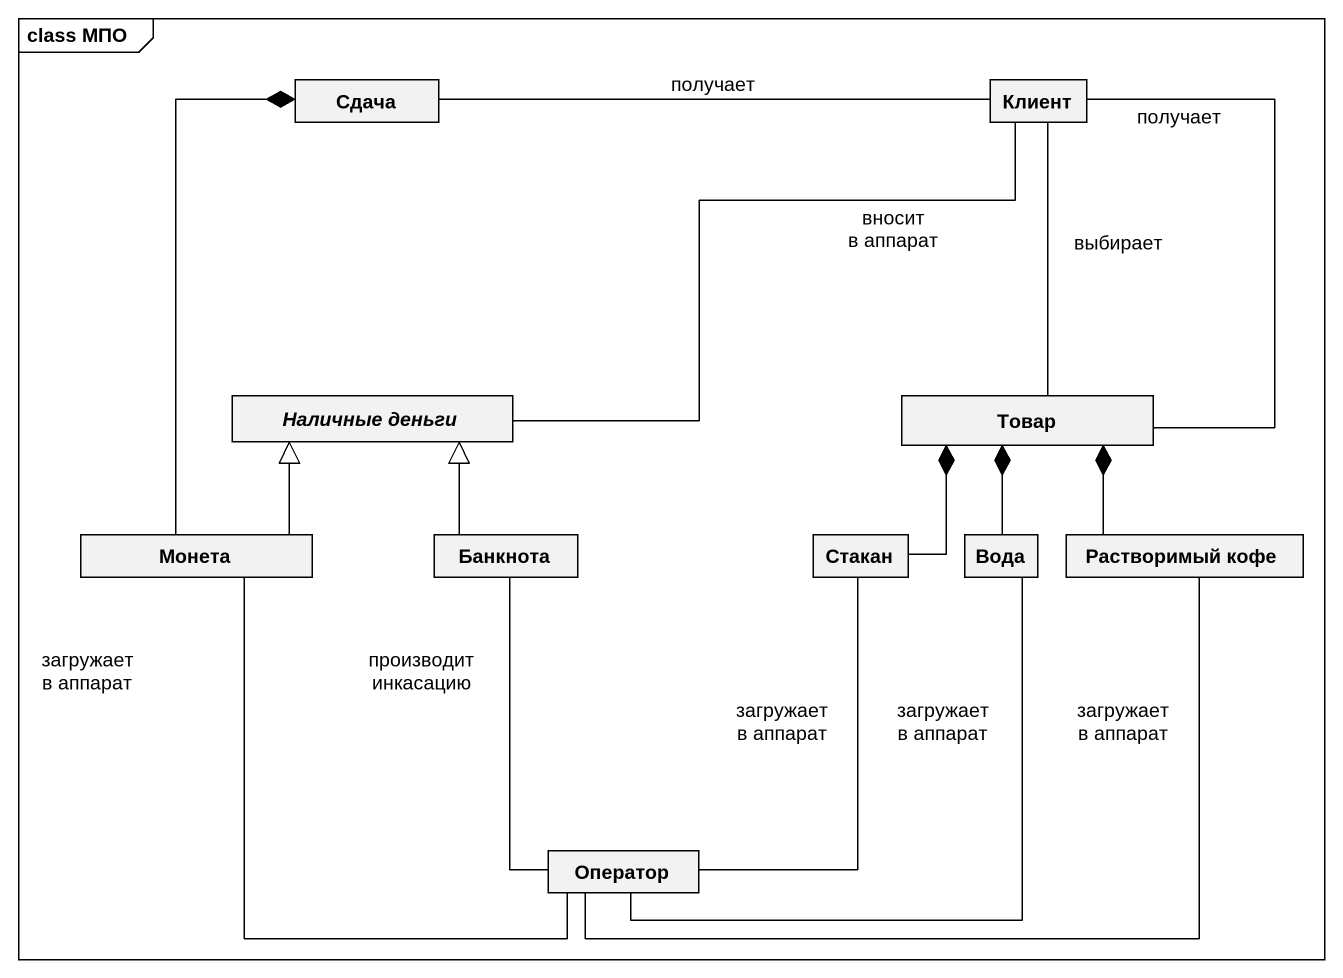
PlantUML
@startuml
mainframe class МПО
hide circle
hide empty members
class Сдача
class Клиент
abstract class "Наличные деньги" as Наличные_деньги
class Товар
class Монета
class Банкнота
class Стакан
class Вода
class "Растворимый кофе" as Растворимый_кофе
class Оператор
Сдача *-- Монета
Клиент -left- Сдача : получает
Клиент -left- Наличные_деньги : вносит в аппарат
Клиент -- Товар : выбирает
Клиент -- Товар : получает
Товар *-- Стакан
Товар *-- Вода
Товар *-- Растворимый_кофе
Монета -up-|> Наличные_деньги
Банкнота -up-|> Наличные_деньги
Оператор -up- Монета : загружает в аппарат
Оператор -up- Банкнота : производит инкасацию
Оператор -up- Стакан : загружает в аппарат
Оператор -up- Вода : загружает в аппарат
Оператор -right- Растворимый_кофе : загружает в аппарат
@enduml
